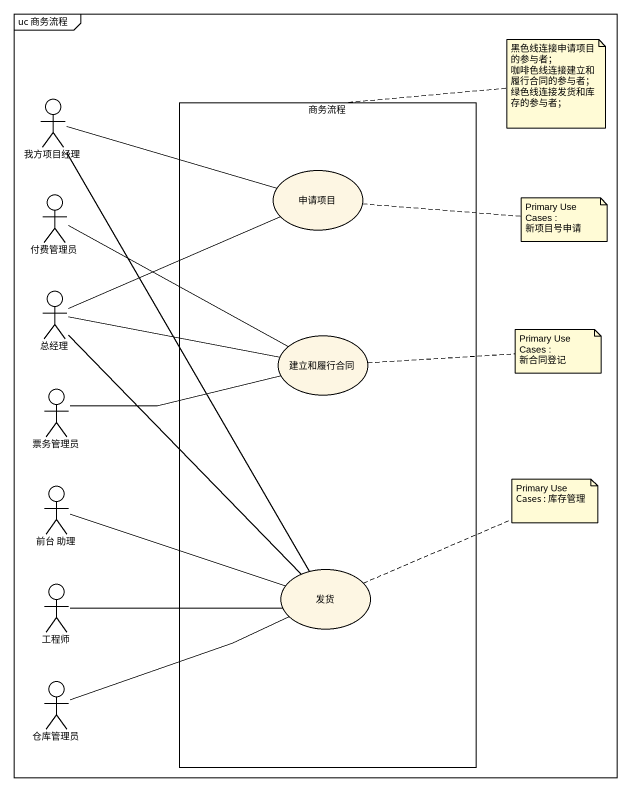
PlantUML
@startuml
mainframe uc 商务流程
actor 我方项目经理
rectangle 商务流程 {
  usecase 申请项目
  usecase 建立和履行合同
  usecase 发货
}
actor 付费管理员
actor 总经理
actor 票务管理员
actor "前台 助理" as 前台_助理
actor 工程师
actor 仓库管理员
我方项目经理 -right- 申请项目
我方项目经理 -- 发货
付费管理员 -right- 建立和履行合同
总经理 -right- 申请项目
总经理 -right- 建立和履行合同
总经理 -- 发货
票务管理员 -right- 建立和履行合同
前台_助理 -right- 发货
工程师 -right- 发货
仓库管理员 -right- 发货
note top of 商务流程
  黑色线连接申请项目的参与者；
  咖啡色线连接建立和履行合同的参与者；
  绿色线连接发货和库存的参与者；
end note
note right of 申请项目 : Primary Use Cases : 新项目号申请
note right of 建立和履行合同 : Primary Use Cases : 新合同登记
note right of 发货 : Primary Use Cases : 库存管理
@enduml
